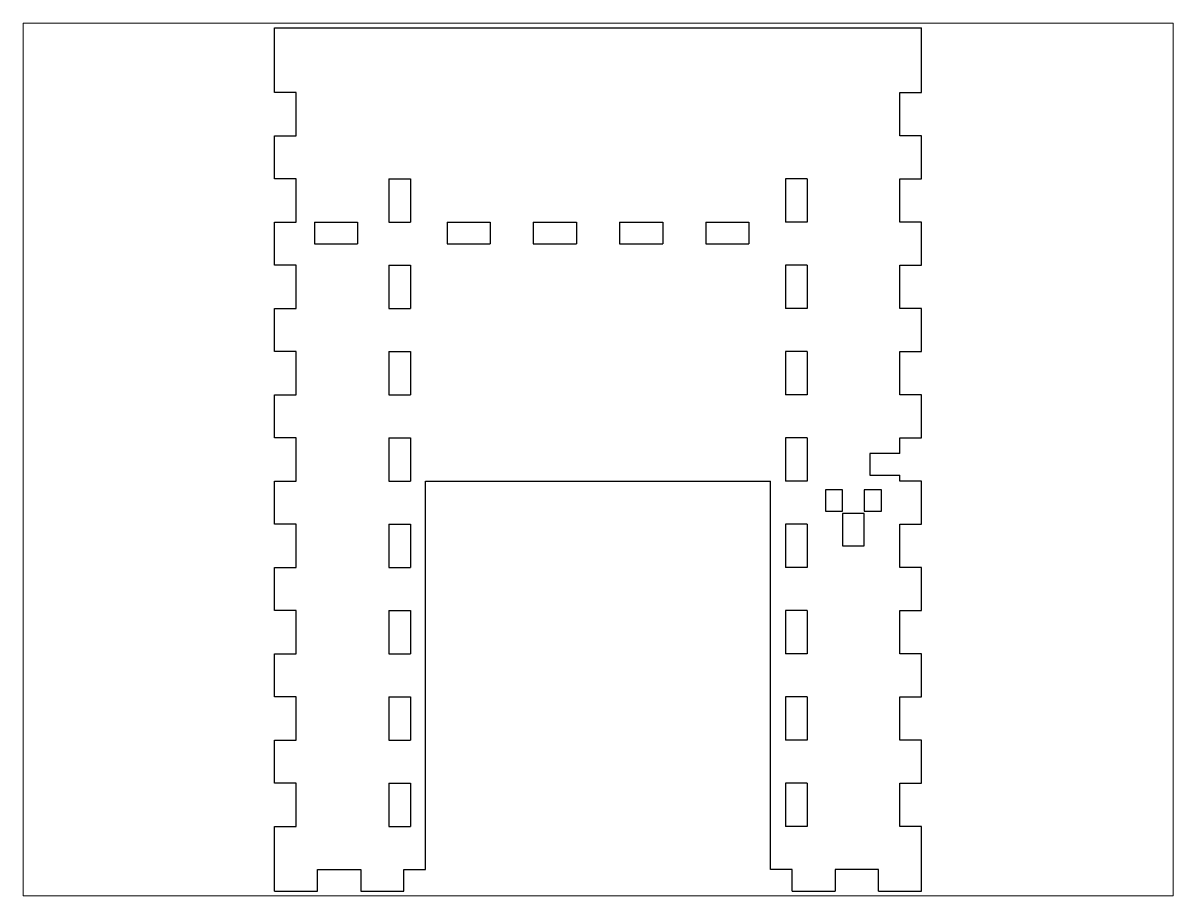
# Paper-space layout 'Layout1' of a CAD drawing. Header units: millimetres. Extents: x 26 to 231, y 20 to 176.
# The model-space entities are those that its viewports show. They can reach past a viewport. Long polylines and large blocks are cut down to what shows.
import ezdxf

# ---------------------------------------------------------------- set-up
doc = ezdxf.new("R2010")
doc.units = ezdxf.units.MM
doc.layers.add('Tallar', color=1, linetype='Continuous', lineweight=5)

msp = doc.modelspace()

# ---------------------------------------------------------------- linework, layer by layer
at = {"layer": 'Tallar', "linetype": 'Continuous', "lineweight": 25}
for p, q in [((0, 185), (0, 200)), ((0, 200), (150, 200)), ((150, 185), (150, 200)), ((5, 185), (0, 185)), ((5, 175), (5, 185)), ((145, 185), (150, 185)), ((145, 175), (145, 185)), ((0, 165), (0, 175)), ((0, 175), (5, 175)), ((150, 175), (145, 175)), ((150, 165), (150, 175)), ((5, 165), (0, 165)), ((5, 155), (5, 165)), ((26.49995, 165), (26.49995, 155)), ((26.49995, 165), (31.49995, 165)), ((31.49995, 165), (31.49995, 155)), ((123.50005, 165), (118.50005, 165)), ((118.50005, 165), (118.50005, 155)), ((123.50005, 165), (123.50005, 155)), ((145, 165), (150, 165)), ((145, 155), (145, 165)), ((0, 145), (0, 155)), ((0, 155), (5, 155)), ((9.25, 155), (19.25, 155)), ((9.25, 155), (9.25, 150)), ((19.25, 155), (19.25, 150)), ((26.49995, 155), (31.49995, 155)), ((40, 155), (50, 155)), ((40, 155), (40, 150)), ((50, 155), (50, 150)), ((60, 155), (70, 155)), ((60, 155), (60, 150)), ((70, 155), (70, 150)), ((80, 155), (90, 155)), ((80, 155), (80, 150)), ((90, 155), (90, 150)), ((100, 155), (110, 155)), ((100, 155), (100, 150)), ((110, 155), (110, 150)), ((123.50005, 155), (118.50005, 155)), ((150, 155), (145, 155)), ((150, 145), (150, 155)), ((9.25, 150), (19.25, 150)), ((40, 150), (50, 150)), ((60, 150), (70, 150)), ((80, 150), (90, 150)), ((100, 150), (110, 150)), ((5, 145), (0, 145)), ((5, 135), (5, 145)), ((26.49995, 145), (26.49995, 135)), ((26.49995, 145), (31.49995, 145)), ((31.49995, 145), (31.49995, 135)), ((123.50005, 145), (118.50005, 145)), ((118.50005, 145), (118.50005, 135)), ((123.50005, 145), (123.50005, 135)), ((145, 145), (150, 145)), ((145, 135), (145, 145)), ((0, 125), (0, 135)), ((0, 135), (5, 135)), ((26.49995, 135), (31.49995, 135)), ((123.50005, 135), (118.50005, 135)), ((150, 135), (145, 135)), ((150, 125), (150, 135)), ((5, 125), (0, 125)), ((5, 115), (5, 125)), ((26.49995, 125), (26.49995, 115)), ((26.49995, 125), (31.49995, 125)), ((31.49995, 125), (31.49995, 115)), ((123.50005, 125), (118.50005, 125)), ((118.50005, 125), (118.50005, 115)), ((123.50005, 125), (123.50005, 115)), ((145, 125), (150, 125)), ((145, 115), (145, 125)), ((0, 105), (0, 115)), ((0, 115), (5, 115)), ((26.49995, 115), (31.49995, 115)), ((123.50005, 115), (118.50005, 115)), ((150, 115), (145, 115)), ((150, 105), (150, 115)), ((5, 105), (0, 105)), ((5, 95), (5, 105)), ((26.49995, 105), (26.49995, 95)), ((26.49995, 105), (31.49995, 105)), ((31.49995, 105), (31.49995, 95)), ((123.50005, 105), (118.50005, 105)), ((118.50005, 105), (118.50005, 95)), ((123.50005, 105), (123.50005, 95)), ((145, 101.375), (145, 105)), ((145, 105), (150, 105)), ((145, 101.375), (138, 101.375)), ((138, 101.375), (138, 96.375)), ((138, 96.375), (145, 96.375)), ((145, 95), (145, 96.375)), ((0, 85), (0, 95)), ((0, 95), (5, 95)), ((26.49995, 95), (31.49995, 95)), ((35, 95), (115, 95)), ((35, 5), (35, 95)), ((115, 5), (115, 95)), ((123.50005, 95), (118.50005, 95)), ((150, 95), (145, 95)), ((150, 85), (150, 95)), ((131.70005, 93), (127.70005, 93)), ((127.70005, 93), (127.70005, 88)), ((131.70005, 88), (131.70005, 93)), ((140.70005, 93), (136.70005, 93)), ((136.70005, 93), (136.70005, 88)), ((140.70005, 88), (140.70005, 93)), ((127.70005, 88), (131.70005, 88)), ((136.70005, 88), (140.70005, 88)), ((136.70005, 87.5), (131.70005, 87.5)), ((131.70005, 87.5), (131.70005, 80)), ((136.70005, 80), (136.70005, 87.5)), ((5, 85), (0, 85)), ((5, 75), (5, 85)), ((26.49995, 85), (26.49995, 75)), ((26.49995, 85), (31.49995, 85)), ((31.49995, 85), (31.49995, 75)), ((123.50005, 85), (118.50005, 85)), ((118.50005, 85), (118.50005, 75)), ((123.50005, 85), (123.50005, 75)), ((145, 85), (150, 85)), ((145, 75), (145, 85)), ((131.70005, 80), (136.70005, 80)), ((0, 65), (0, 75)), ((0, 75), (5, 75)), ((26.49995, 75), (31.49995, 75)), ((123.50005, 75), (118.50005, 75)), ((150, 75), (145, 75)), ((150, 65), (150, 75)), ((5, 65), (0, 65)), ((5, 55), (5, 65)), ((26.49995, 65), (26.49995, 55)), ((26.49995, 65), (31.49995, 65)), ((31.49995, 65), (31.49995, 55)), ((123.5005, 65), (118.5005, 65)), ((118.5005, 65), (118.5005, 55)), ((123.5005, 65), (123.5005, 55)), ((145, 65), (150, 65)), ((145, 55), (145, 65)), ((0, 45), (0, 55)), ((0, 55), (5, 55)), ((26.49995, 55), (31.49995, 55)), ((123.5005, 55), (118.5005, 55)), ((150, 55), (145, 55)), ((150, 45), (150, 55)), ((5, 45), (0, 45)), ((5, 35), (5, 45)), ((26.49995, 45), (26.49995, 35)), ((26.49995, 45), (31.49995, 45)), ((31.49995, 45), (31.49995, 35)), ((123.50005, 45), (118.50005, 45)), ((118.50005, 45), (118.50005, 35)), ((123.50005, 45), (123.50005, 35)), ((145, 45), (150, 45)), ((145, 35), (145, 45)), ((0, 25), (0, 35)), ((0, 35), (5, 35)), ((26.49995, 35), (31.49995, 35)), ((123.50005, 35), (118.50005, 35)), ((150, 35), (145, 35)), ((150, 25), (150, 35)), ((5, 25), (0, 25)), ((5, 15), (5, 25)), ((26.49995, 25), (31.49995, 25)), ((26.49995, 25), (26.49995, 15)), ((31.49995, 25), (31.49995, 15)), ((123.50005, 25), (118.50005, 25)), ((118.50005, 25), (118.50005, 15)), ((123.50005, 25), (123.50005, 15)), ((145, 25), (150, 25)), ((145, 15), (145, 25)), ((0, 0), (0, 15)), ((0, 15), (5, 15)), ((26.49995, 15), (31.49995, 15)), ((123.50005, 15), (118.50005, 15)), ((150, 15), (145, 15)), ((150, 0), (150, 15)), ((10, 5), (20, 5)), ((10, 0), (10, 5)), ((20, 5), (20, 0)), ((30, 5), (35, 5)), ((30, 0), (30, 5)), ((120, 5), (115, 5)), ((120, 0), (120, 5)), ((140, 5), (130, 5)), ((130, 5), (130, 0)), ((140, 0), (140, 5)), ((0, 0), (10, 0)), ((20, 0), (30, 0)), ((120, 0), (130, 0)), ((140, 0), (150, 0))]:
    msp.add_line(p, q, dxfattribs=at)

psp = doc.layouts.get("Layout1")

# ---------------------------------------------------------------- viewports
at = {"layer": '0'}
psp.add_viewport(center=(128.5, 97.5), size=(205.6, 156), view_center_point=(75, 100), view_height=202.268431, dxfattribs=at)

doc.saveas('drawing.dxf')
